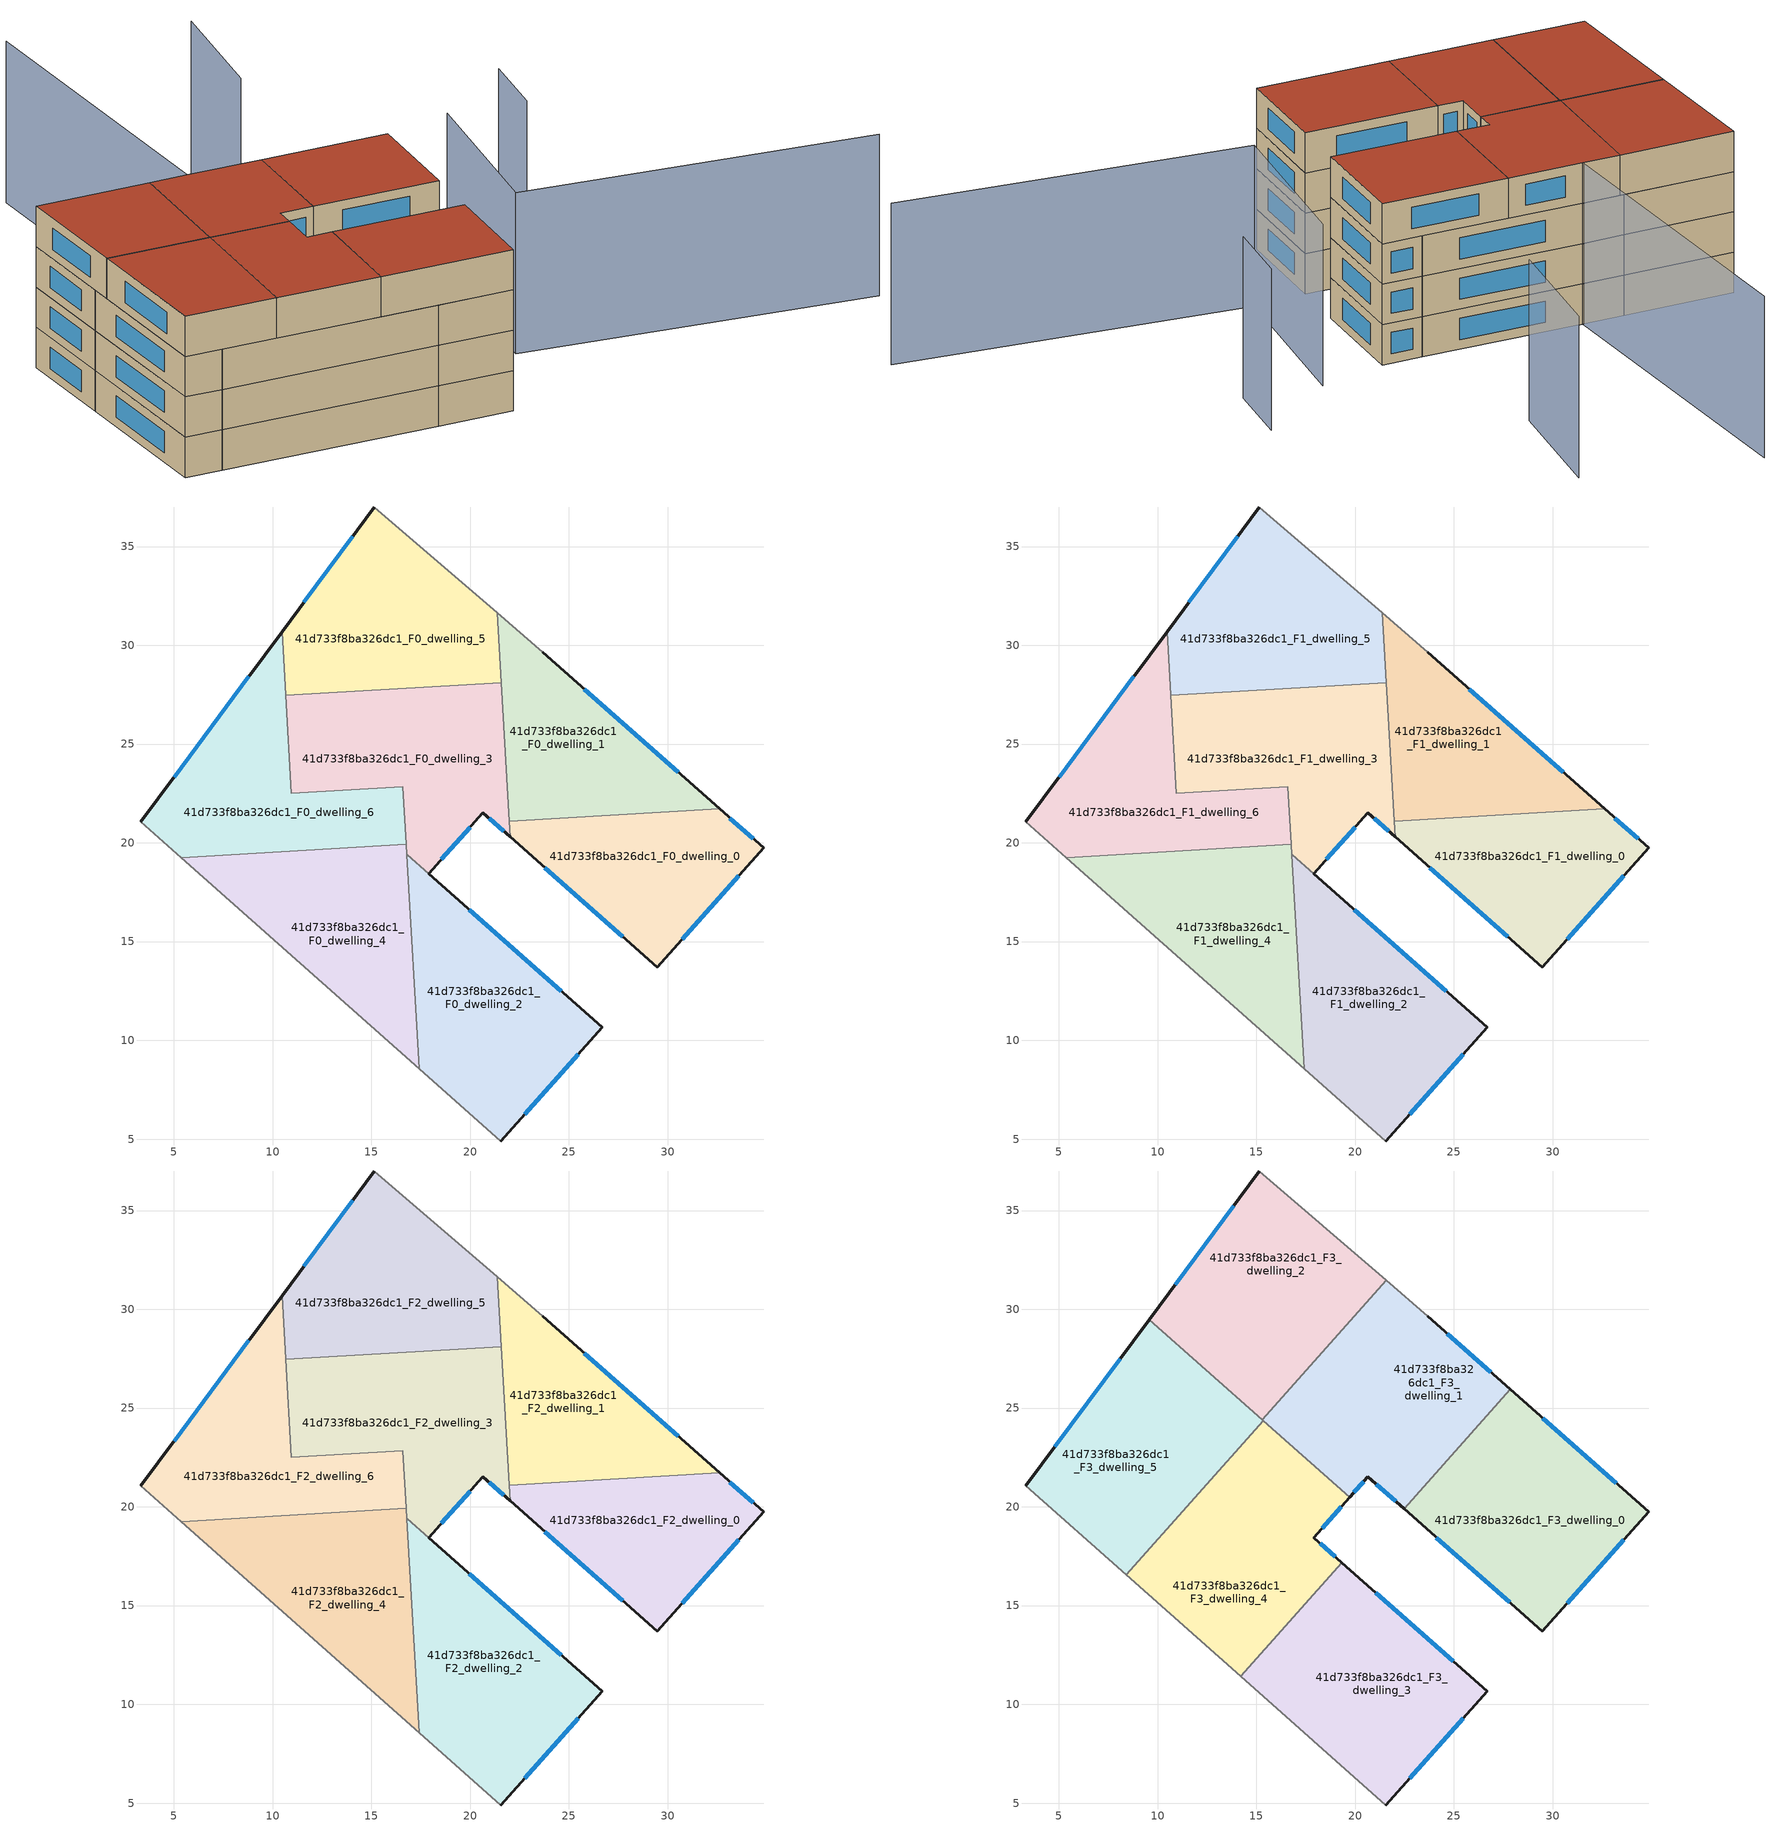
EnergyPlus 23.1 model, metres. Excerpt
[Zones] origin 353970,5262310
41d733f8ba326dc1_F0_dwelling_0
 floor ground (EU_floor_Construction): 34.86,19.74 29.48,13.7 22.03,20.3 21.98,21.09 32.63,21.71 z0
 wall outside (EU_wall_Construction): 22.03,20.3 29.48,13.7 34.86,19.74 32.63,21.71 z0:3
 wall to 41d733f8ba326dc1_F0_dwelling_1 (EU_wall_Construction): 32.63,21.71 21.98,21.09 z0:3
 wall to 41d733f8ba326dc1_F0_dwelling_3 (EU_wall_Construction): 21.98,21.09 22.03,20.3 z0:3
 window (EU_Window_Construction): 23.78,18.75 27.73,15.25 / 34.33,20.2 33.15,21.25 / 30.74,15.12 33.59,18.32 z0.7:2.3
41d733f8ba326dc1_F0_dwelling_1
 floor ground (EU_floor_Construction): 23.69,29.64 32.63,21.71 21.98,21.09 21.37,31.64 z0
 wall outside (EU_wall_Construction): 32.63,21.71 23.69,29.64 z0:3
 wall adiabatic (EU_wall_Construction): 23.69,29.64 21.37,31.64 z0:3
 wall to 41d733f8ba326dc1_F0_dwelling_5 (EU_wall_Construction): 21.37,31.64 21.57,28.11 z0:3
 wall to 41d733f8ba326dc1_F0_dwelling_3 (EU_wall_Construction): 21.57,28.11 21.98,21.09 z0:3
 window (EU_Window_Construction): 30.53,23.58 25.79,27.78 z0.7:2.3
41d733f8ba326dc1_F0_dwelling_2
 floor ground (EU_floor_Construction): 26.69,10.66 21.55,4.9 17.42,8.57 16.79,19.38 16.83,19.38 z0
 wall outside (EU_wall_Construction): 21.55,4.9 26.69,10.66 17.9,18.44 z0:3
 wall adiabatic (EU_wall_Construction): 17.42,8.57 21.55,4.9 z0:3
 wall to 41d733f8ba326dc1_F0_dwelling_3 (EU_wall_Construction): 17.9,18.44 16.83,19.38 16.79,19.38 z0:3
 wall to 41d733f8ba326dc1_F0_dwelling_4 (EU_wall_Construction): 16.8,19.38 17.42,8.57 z0:3
 window (EU_Window_Construction): 24.63,12.48 19.97,16.61 / 22.76,6.26 25.48,9.31 z0.7:2.3
41d733f8ba326dc1_F0_dwelling_3
 floor ground (EU_floor_Construction): 21.57,28.11 22.03,20.3 20.65,21.52 17.9,18.44 16.83,19.38 16.79,19.38 16.59,22.85 10.96,22.52 10.67,27.47 z0
 wall outside (EU_wall_Construction): 17.9,18.44 20.65,21.52 22.03,20.3 z0:3
 wall to 41d733f8ba326dc1_F0_dwelling_6 (EU_wall_Construction): 10.67,27.47 10.96,22.52 16.59,22.85 16.76,19.92 z0:3
 wall to 41d733f8ba326dc1_F0_dwelling_5 (EU_wall_Construction): 21.57,28.11 10.67,27.47 z0:3
 wall to 41d733f8ba326dc1_F0_dwelling_4 (EU_wall_Construction): 16.76,19.92 16.8,19.38 z0:3
 window (EU_Window_Construction): 20.97,21.23 21.7,20.58 / 18.55,19.16 20,20.79 z0.7:2.3
41d733f8ba326dc1_F0_dwelling_4
 floor ground (EU_floor_Construction): 16.76,19.92 17.42,8.57 5.37,19.25 z0
 wall to 41d733f8ba326dc1_F0_dwelling_6 (EU_wall_Construction): 16.76,19.92 5.37,19.25 z0:3
 wall adiabatic (EU_wall_Construction): 5.37,19.25 17.42,8.57 z0:3
41d733f8ba326dc1_F0_dwelling_5
 floor ground (EU_floor_Construction): 21.37,31.64 21.57,28.11 10.67,27.47 10.48,30.69 15.16,37 z0
 wall outside (EU_wall_Construction): 15.16,37 10.48,30.69 z0:3
 wall adiabatic (EU_wall_Construction): 21.37,31.64 15.16,37 z0:3
 wall to 41d733f8ba326dc1_F0_dwelling_6 (EU_wall_Construction): 10.48,30.69 10.67,27.47 z0:3
 window (EU_Window_Construction): 14.06,35.52 11.58,32.17 z0.7:2.3
41d733f8ba326dc1_F0_dwelling_6
 floor ground (EU_floor_Construction): 10.48,30.69 10.96,22.52 16.59,22.85 16.76,19.92 5.37,19.25 3.34,21.06 z0
 wall outside (EU_wall_Construction): 10.48,30.69 3.34,21.06 z0:3
 wall adiabatic (EU_wall_Construction): 3.34,21.06 5.37,19.25 z0:3
 window (EU_Window_Construction): 8.8,28.43 5.01,23.32 z0.7:2.3
41d733f8ba326dc1_F1_dwelling_0
 floor to 41d733f8ba326dc1_F0_dwelling_0 (EU_floor_Construction): 34.86,19.74 29.48,13.7 22.03,20.3 21.98,21.09 32.63,21.71 z3
 wall outside (EU_wall_Construction): 22.03,20.3 29.48,13.7 34.86,19.74 32.63,21.71 z3:6
 wall to 41d733f8ba326dc1_F1_dwelling_1 (EU_wall_Construction): 32.63,21.71 21.98,21.09 z3:6
 wall to 41d733f8ba326dc1_F1_dwelling_3 (EU_wall_Construction): 21.98,21.09 22.03,20.3 z3:6
 window (EU_Window_Construction): 23.78,18.75 27.73,15.25 / 34.33,20.2 33.15,21.25 / 30.74,15.12 33.59,18.32 z3.7:5.3
41d733f8ba326dc1_F1_dwelling_1
 floor to 41d733f8ba326dc1_F0_dwelling_1 (EU_floor_Construction): 23.69,29.64 32.63,21.71 21.98,21.09 21.37,31.64 z3
 wall outside (EU_wall_Construction): 32.63,21.71 23.69,29.64 z3:6
 wall adiabatic (EU_wall_Construction): 23.69,29.64 21.37,31.64 z3:6
 wall to 41d733f8ba326dc1_F1_dwelling_5 (EU_wall_Construction): 21.37,31.64 21.57,28.11 z3:6
 wall to 41d733f8ba326dc1_F1_dwelling_3 (EU_wall_Construction): 21.57,28.11 21.98,21.09 z3:6
 window (EU_Window_Construction): 30.53,23.58 25.79,27.78 z3.7:5.3
41d733f8ba326dc1_F1_dwelling_2
 floor to 41d733f8ba326dc1_F0_dwelling_2 (EU_floor_Construction): 26.69,10.66 21.55,4.9 17.42,8.57 16.79,19.38 16.83,19.38 z3
 wall outside (EU_wall_Construction): 21.55,4.9 26.69,10.66 17.9,18.44 z3:6
 wall adiabatic (EU_wall_Construction): 17.42,8.57 21.55,4.9 z3:6
 wall to 41d733f8ba326dc1_F1_dwelling_3 (EU_wall_Construction): 17.9,18.44 16.83,19.38 16.79,19.38 z3:6
 wall to 41d733f8ba326dc1_F1_dwelling_4 (EU_wall_Construction): 16.8,19.38 17.42,8.57 z3:6
 window (EU_Window_Construction): 24.63,12.48 19.97,16.61 / 22.76,6.26 25.48,9.31 z3.7:5.3
41d733f8ba326dc1_F1_dwelling_3
 floor to 41d733f8ba326dc1_F0_dwelling_3 (EU_floor_Construction): 21.57,28.11 22.03,20.3 20.65,21.52 17.9,18.44 16.83,19.38 16.79,19.38 16.59,22.85 10.96,22.52 10.67,27.47 z3
 wall outside (EU_wall_Construction): 17.9,18.44 20.65,21.52 22.03,20.3 z3:6
 wall to 41d733f8ba326dc1_F1_dwelling_6 (EU_wall_Construction): 10.67,27.47 10.96,22.52 16.59,22.85 16.76,19.92 z3:6
 wall to 41d733f8ba326dc1_F1_dwelling_5 (EU_wall_Construction): 21.57,28.11 10.67,27.47 z3:6
 wall to 41d733f8ba326dc1_F1_dwelling_4 (EU_wall_Construction): 16.76,19.92 16.8,19.38 z3:6
 window (EU_Window_Construction): 20.97,21.23 21.7,20.58 / 18.55,19.16 20,20.79 z3.7:5.3
41d733f8ba326dc1_F1_dwelling_4
 floor to 41d733f8ba326dc1_F0_dwelling_4 (EU_floor_Construction): 16.76,19.92 17.42,8.57 5.37,19.25 z3
 wall to 41d733f8ba326dc1_F1_dwelling_6 (EU_wall_Construction): 16.76,19.92 5.37,19.25 z3:6
 wall adiabatic (EU_wall_Construction): 5.37,19.25 17.42,8.57 z3:6
41d733f8ba326dc1_F1_dwelling_5
 floor to 41d733f8ba326dc1_F0_dwelling_5 (EU_floor_Construction): 21.37,31.64 21.57,28.11 10.67,27.47 10.48,30.69 15.16,37 z3
 wall outside (EU_wall_Construction): 15.16,37 10.48,30.69 z3:6
 wall adiabatic (EU_wall_Construction): 21.37,31.64 15.16,37 z3:6
 wall to 41d733f8ba326dc1_F1_dwelling_6 (EU_wall_Construction): 10.48,30.69 10.67,27.47 z3:6
 window (EU_Window_Construction): 14.06,35.52 11.58,32.17 z3.7:5.3
41d733f8ba326dc1_F1_dwelling_6
 floor to 41d733f8ba326dc1_F0_dwelling_6 (EU_floor_Construction): 10.48,30.69 10.96,22.52 16.59,22.85 16.76,19.92 5.37,19.25 3.34,21.06 z3
 wall outside (EU_wall_Construction): 10.48,30.69 3.34,21.06 z3:6
 wall adiabatic (EU_wall_Construction): 3.34,21.06 5.37,19.25 z3:6
 window (EU_Window_Construction): 8.8,28.43 5.01,23.32 z3.7:5.3
41d733f8ba326dc1_F2_dwelling_0
 floor to 41d733f8ba326dc1_F1_dwelling_0 (EU_floor_Construction): 34.86,19.74 29.48,13.7 22.03,20.3 21.98,21.09 32.63,21.71 z6
 wall outside (EU_wall_Construction): 22.03,20.3 29.48,13.7 34.86,19.74 32.63,21.71 z6:9
 wall to 41d733f8ba326dc1_F2_dwelling_1 (EU_wall_Construction): 32.63,21.71 21.98,21.09 z6:9
 wall to 41d733f8ba326dc1_F2_dwelling_3 (EU_wall_Construction): 21.98,21.09 22.03,20.3 z6:9
 window (EU_Window_Construction): 23.78,18.75 27.73,15.25 / 34.33,20.2 33.15,21.25 / 30.74,15.12 33.59,18.32 z6.7:8.3
41d733f8ba326dc1_F2_dwelling_1
 floor to 41d733f8ba326dc1_F1_dwelling_1 (EU_floor_Construction): 23.69,29.64 32.63,21.71 21.98,21.09 21.37,31.64 z6
 wall outside (EU_wall_Construction): 32.63,21.71 23.69,29.64 z6:9
 wall adiabatic (EU_wall_Construction): 23.69,29.64 21.37,31.64 z6:9
 wall to 41d733f8ba326dc1_F2_dwelling_5 (EU_wall_Construction): 21.37,31.64 21.57,28.11 z6:9
 wall to 41d733f8ba326dc1_F2_dwelling_3 (EU_wall_Construction): 21.57,28.11 21.98,21.09 z6:9
 window (EU_Window_Construction): 30.53,23.58 25.79,27.78 z6.7:8.3
41d733f8ba326dc1_F2_dwelling_2
 floor to 41d733f8ba326dc1_F1_dwelling_2 (EU_floor_Construction): 26.69,10.66 21.55,4.9 17.42,8.57 16.79,19.38 16.83,19.38 z6
 wall outside (EU_wall_Construction): 21.55,4.9 26.69,10.66 17.9,18.44 z6:9
 wall adiabatic (EU_wall_Construction): 17.42,8.57 21.55,4.9 z6:9
 wall to 41d733f8ba326dc1_F2_dwelling_3 (EU_wall_Construction): 17.9,18.44 16.83,19.38 16.79,19.38 z6:9
 wall to 41d733f8ba326dc1_F2_dwelling_4 (EU_wall_Construction): 16.8,19.38 17.42,8.57 z6:9
 window (EU_Window_Construction): 24.63,12.48 19.97,16.61 / 22.76,6.26 25.48,9.31 z6.7:8.3
41d733f8ba326dc1_F2_dwelling_3
 floor to 41d733f8ba326dc1_F1_dwelling_3 (EU_floor_Construction): 21.57,28.11 22.03,20.3 20.65,21.52 17.9,18.44 16.83,19.38 16.79,19.38 16.59,22.85 10.96,22.52 10.67,27.47 z6
 wall outside (EU_wall_Construction): 17.9,18.44 20.65,21.52 22.03,20.3 z6:9
 wall to 41d733f8ba326dc1_F2_dwelling_6 (EU_wall_Construction): 10.67,27.47 10.96,22.52 16.59,22.85 16.76,19.92 z6:9
 wall to 41d733f8ba326dc1_F2_dwelling_5 (EU_wall_Construction): 21.57,28.11 10.67,27.47 z6:9
 wall to 41d733f8ba326dc1_F2_dwelling_4 (EU_wall_Construction): 16.76,19.92 16.8,19.38 z6:9
 window (EU_Window_Construction): 20.97,21.23 21.7,20.58 / 18.55,19.16 20,20.79 z6.7:8.3
 ceiling adiabatic (EU_roof_Construction): 15.31,24.4 18.44,27.93 11.77,27.54 z9
41d733f8ba326dc1_F2_dwelling_4
 floor to 41d733f8ba326dc1_F1_dwelling_4 (EU_floor_Construction): 16.76,19.92 17.42,8.57 5.37,19.25 z6
 wall to 41d733f8ba326dc1_F2_dwelling_6 (EU_wall_Construction): 16.76,19.92 5.37,19.25 z6:9
 wall adiabatic (EU_wall_Construction): 5.37,19.25 17.42,8.57 z6:9
 ceiling adiabatic (EU_roof_Construction): 14.22,11.41 17.07,14.63 16.76,19.92 5.37,19.25 z9
41d733f8ba326dc1_F2_dwelling_5
 floor to 41d733f8ba326dc1_F1_dwelling_5 (EU_floor_Construction): 21.37,31.64 21.57,28.11 10.67,27.47 10.48,30.69 15.16,37 z6
 wall outside (EU_wall_Construction): 15.16,37 10.48,30.69 z6:9
 wall adiabatic (EU_wall_Construction): 21.37,31.64 15.16,37 z6:9
 wall to 41d733f8ba326dc1_F2_dwelling_6 (EU_wall_Construction): 10.48,30.69 10.67,27.47 z6:9
 window (EU_Window_Construction): 14.06,35.52 11.58,32.17 z6.7:8.3
41d733f8ba326dc1_F2_dwelling_6
 floor to 41d733f8ba326dc1_F1_dwelling_6 (EU_floor_Construction): 10.48,30.69 10.96,22.52 16.59,22.85 16.76,19.92 5.37,19.25 3.34,21.06 z6
 wall outside (EU_wall_Construction): 10.48,30.69 3.34,21.06 z6:9
 wall adiabatic (EU_wall_Construction): 3.34,21.06 5.37,19.25 z6:9
 window (EU_Window_Construction): 8.8,28.43 5.01,23.32 z6.7:8.3
41d733f8ba326dc1_F3_dwelling_0
 floor to 41d733f8ba326dc1_F2_dwelling_0 (EU_floor_Construction): 34.86,19.74 29.48,13.7 22.48,19.9 23.62,21.19 32.63,21.71 z9
 floor to 41d733f8ba326dc1_F2_dwelling_1 (EU_floor_Construction): 32.63,21.71 23.62,21.19 27.84,25.95 z9
 wall outside (EU_wall_Construction): 22.48,19.9 29.48,13.7 34.86,19.74 27.84,25.95 z9:12
 wall to 41d733f8ba326dc1_F3_dwelling_1 (EU_wall_Construction): 27.84,25.95 22.48,19.9 z9:12
 window (EU_Window_Construction): 33.21,21.2 29.49,24.49 / 30.74,15.12 33.59,18.32 / 24.12,18.44 27.83,15.16 z9.7:11.3
 roof outside (EU_roof_Construction): 29.48,13.7 34.86,19.74 27.84,25.95 22.48,19.9 z12
41d733f8ba326dc1_F3_dwelling_1
 floor to 41d733f8ba326dc1_F2_dwelling_1 (EU_floor_Construction): 23.69,29.64 27.84,25.95 23.62,21.19 21.98,21.09 21.39,31.26 21.57,31.46 z9
 floor to 41d733f8ba326dc1_F2_dwelling_0 (EU_floor_Construction): 23.62,21.19 22.48,19.9 22.03,20.3 21.98,21.09 z9
 floor to 41d733f8ba326dc1_F2_dwelling_3 (EU_floor_Construction): 21.57,28.11 22.03,20.3 20.65,21.52 19.73,20.48 15.31,24.4 18.44,27.93 z9
 floor to 41d733f8ba326dc1_F2_dwelling_5 (EU_floor_Construction): 21.39,31.26 21.57,28.11 18.44,27.93 z9
 wall outside (EU_wall_Construction): 19.73,20.48 20.65,21.52 22.48,19.9 / 27.84,25.95 23.69,29.64 z9:12
 wall to 41d733f8ba326dc1_F3_dwelling_2 (EU_wall_Construction): 21.57,31.46 15.31,24.4 z9:12
 wall adiabatic (EU_wall_Construction): 23.69,29.64 21.57,31.46 z9:12
 wall to 41d733f8ba326dc1_F3_dwelling_4 (EU_wall_Construction): 15.35,24.37 19.73,20.48 z9:12
 wall to 41d733f8ba326dc1_F3_dwelling_5 (EU_wall_Construction): 15.31,24.4 15.35,24.37 z9:12
 window (EU_Window_Construction): 19.94,20.73 20.43,21.27 / 26.87,26.82 24.66,28.77 / 21.08,21.14 22.05,20.28 z9.7:11.3
 roof outside (EU_roof_Construction): 22.48,19.9 27.84,25.95 23.69,29.64 21.57,31.46 15.31,24.4 19.73,20.48 20.65,21.52 z12
41d733f8ba326dc1_F3_dwelling_2
 floor to 41d733f8ba326dc1_F2_dwelling_5 (EU_floor_Construction): 21.37,31.64 21.39,31.26 18.44,27.93 11.77,27.54 10.61,28.57 10.48,30.69 15.16,37 z9
 floor to 41d733f8ba326dc1_F2_dwelling_1 (EU_floor_Construction): 21.57,31.46 21.39,31.26 21.37,31.64 z9
 floor adiabatic (EU_floor_Construction): 18.44,27.93 15.31,24.4 11.77,27.54 z9
 floor to 41d733f8ba326dc1_F2_dwelling_6 (EU_floor_Construction): 10.48,30.69 10.61,28.57 9.58,29.48 z9
 wall outside (EU_wall_Construction): 15.16,37 9.58,29.48 z9:12
 wall adiabatic (EU_wall_Construction): 21.57,31.46 15.16,37 z9:12
 wall to 41d733f8ba326dc1_F3_dwelling_5 (EU_wall_Construction): 9.58,29.48 15.31,24.4 z9:12
 window (EU_Window_Construction): 13.85,35.23 10.89,31.25 z9.7:11.3
 roof outside (EU_roof_Construction): 15.31,24.4 21.57,31.46 15.16,37 9.58,29.48 z12
41d733f8ba326dc1_F3_dwelling_3
 floor to 41d733f8ba326dc1_F2_dwelling_2 (EU_floor_Construction): 26.69,10.66 21.55,4.9 17.42,8.57 17.07,14.63 19.33,17.18 z9
 floor to 41d733f8ba326dc1_F2_dwelling_4 (EU_floor_Construction): 17.07,14.63 17.42,8.57 14.22,11.41 z9
 wall outside (EU_wall_Construction): 21.55,4.9 26.69,10.66 19.33,17.18 z9:12
 wall to 41d733f8ba326dc1_F3_dwelling_4 (EU_wall_Construction): 19.33,17.18 14.22,11.41 z9:12
 wall adiabatic (EU_wall_Construction): 14.22,11.41 21.55,4.9 z9:12
 window (EU_Window_Construction): 24.96,12.19 21.05,15.65 / 22.76,6.26 25.48,9.31 z9.7:11.3
 roof outside (EU_roof_Construction): 21.55,4.9 26.69,10.66 19.33,17.18 14.22,11.41 z12
41d733f8ba326dc1_F3_dwelling_4
 floor adiabatic (EU_floor_Construction): 16.76,19.92 17.07,14.63 14.22,11.41 8.42,16.55 11.11,19.59 z9
 floor to 41d733f8ba326dc1_F2_dwelling_2 (EU_floor_Construction): 19.33,17.18 17.07,14.63 16.8,19.38 16.83,19.38 z9
 floor to 41d733f8ba326dc1_F2_dwelling_6 (EU_floor_Construction): 16.59,22.85 16.76,19.92 11.11,19.59 13.86,22.69 z9
 floor to 41d733f8ba326dc1_F2_dwelling_3 (EU_floor_Construction): 16.59,22.85 13.86,22.69 15.35,24.37 19.73,20.48 17.9,18.44 16.83,19.38 16.79,19.38 z9
 wall outside (EU_wall_Construction): 19.33,17.18 17.9,18.44 19.73,20.48 z9:12
 wall to 41d733f8ba326dc1_F3_dwelling_5 (EU_wall_Construction): 15.35,24.37 8.42,16.55 z9:12
 wall adiabatic (EU_wall_Construction): 8.42,16.55 14.22,11.41 z9:12
 window (EU_Window_Construction): 18.33,18.92 19.3,20 / 18.99,17.47 18.23,18.14 z9.7:11.3
 roof outside (EU_roof_Construction): 14.22,11.41 19.33,17.18 17.9,18.44 19.73,20.48 15.35,24.37 8.42,16.55 z12
41d733f8ba326dc1_F3_dwelling_5
 floor to 41d733f8ba326dc1_F2_dwelling_3 (EU_floor_Construction): 15.35,24.37 13.86,22.69 10.96,22.52 10.67,27.47 11.77,27.54 z9
 floor to 41d733f8ba326dc1_F2_dwelling_6 (EU_floor_Construction): 10.61,28.57 10.96,22.52 13.86,22.69 11.11,19.59 5.37,19.26 3.34,21.06 9.58,29.48 z9
 floor to 41d733f8ba326dc1_F2_dwelling_5 (EU_floor_Construction): 11.77,27.54 10.67,27.47 10.61,28.57 z9
 floor adiabatic (EU_floor_Construction): 11.11,19.59 8.42,16.55 5.37,19.26 z9
 wall outside (EU_wall_Construction): 9.58,29.48 3.34,21.06 z9:12
 wall adiabatic (EU_wall_Construction): 3.34,21.06 8.42,16.55 z9:12
 window (EU_Window_Construction): 8.11,27.5 4.8,23.04 z9.7:11.3
 roof outside (EU_roof_Construction): 8.42,16.55 15.35,24.37 9.58,29.48 3.34,21.06 z12
shading: 47.76,-10.6 29.81,8.26 / 29.81,8.26 39.35,17.33 / 43.26,13.21 47.12,16.88 / 38.96,32.26 45.81,38.78 / 38.05,48.99 23.69,29.64 / 23.69,29.64 14.66,36.33 z0:12
[Building]
EU S2 Campaign: North Axis=0; Terrain=City; Solar Distribution=FullExterior
[Site:Location]
Budapest.Ferenc.Liszt.Intl.AP: Latitude=47.437; Longitude=19.256; Time Zone=1; Elevation=185
[SizingPeriod:WeatherFileDays]
AnnualSizingPeriod: Begin Month=1; Begin Day of Month=1; End Month=12; End Day of Month=31; Day of Week for Start Day=Monday; Use Weather File Daylight Saving Period=No; Use Weather File Rain and Snow Indicators=No
[MATERIAL]
EU_InternalMass_Material: Roughness=MediumRough; Thickness=0.1; Conductivity=1; Density=1800; Specific Heat=900; Thermal Absorptance=0.9; Solar Absorptance=0.7; Visible Absorptance=0.7
[MATERIAL:NOMASS] Roughness=MediumRough; Thermal Absorptance=0.9; Solar Absorptance=0.7; Visible Absorptance=0.7
Name | Thermal Resistance
EU_wall_NoMass | 0.832559
EU_roof_NoMass | 1.39638
EU_floor_NoMass | 0.872794
[WINDOWMATERIAL:SIMPLEGLAZINGSYSTEM]
EU_Window_SimpleGlazing: UFactor=2.79869; Solar Heat Gain Coefficient=0.75; Visible Transmittance=0.75
[CONSTRUCTION]
EU_wall_Construction: EU_wall_NoMass
EU_roof_Construction: EU_roof_NoMass
EU_floor_Construction: EU_floor_NoMass
EU_Window_Construction: EU_Window_SimpleGlazing
EU_InternalMass_Construction: EU_InternalMass_Material
[ZONE] Type=1; Multiplier=1; Ceiling Height=autocalculate; Floor Area=autocalculate; Part of Total Floor Area=Yes
Name | Volume
41d733f8ba326dc1_F0_dwelling_0; 41d733f8ba326dc1_F1_dwelling_0; 41d733f8ba326dc1_F2_dwelling_0 | 169.621
41d733f8ba326dc1_F3_dwelling_0 | 227.07
41d733f8ba326dc1_F0_dwelling_1; 41d733f8ba326dc1_F1_dwelling_1; 41d733f8ba326dc1_F2_dwelling_1 | 169.642
41d733f8ba326dc1_F3_dwelling_1 | 227.072
41d733f8ba326dc1_F0_dwelling_2; 41d733f8ba326dc1_F1_dwelling_2; 41d733f8ba326dc1_F2_dwelling_2 | 216.551
41d733f8ba326dc1_F3_dwelling_2 | 227.095
41d733f8ba326dc1_F0_dwelling_3; 41d733f8ba326dc1_F1_dwelling_3; 41d733f8ba326dc1_F2_dwelling_3 | 210.203
41d733f8ba326dc1_F3_dwelling_3 | 227.078
41d733f8ba326dc1_F0_dwelling_4; 41d733f8ba326dc1_F1_dwelling_4; 41d733f8ba326dc1_F2_dwelling_4 | 194.64
41d733f8ba326dc1_F3_dwelling_4 | 227.061
41d733f8ba326dc1_F0_dwelling_5; 41d733f8ba326dc1_F1_dwelling_5; 41d733f8ba326dc1_F2_dwelling_5 | 207.15
41d733f8ba326dc1_F3_dwelling_5 | 227.099
41d733f8ba326dc1_F0_dwelling_6; 41d733f8ba326dc1_F1_dwelling_6; 41d733f8ba326dc1_F2_dwelling_6 | 194.643
[INTERNALMASS] Construction=EU_InternalMass_Construction
Name | Zone or ZoneList | Surface Area
41d733f8ba326dc1_F0_dwelling_0_EU_InternalMass | 41d733f8ba326dc1_F0_dwelling_0 | 56.5382
41d733f8ba326dc1_F0_dwelling_1_EU_InternalMass | 41d733f8ba326dc1_F0_dwelling_1 | 56.5505
41d733f8ba326dc1_F0_dwelling_2_EU_InternalMass | 41d733f8ba326dc1_F0_dwelling_2 | 72.2028
41d733f8ba326dc1_F0_dwelling_3_EU_InternalMass | 41d733f8ba326dc1_F0_dwelling_3 | 70.0682
41d733f8ba326dc1_F0_dwelling_4_EU_InternalMass | 41d733f8ba326dc1_F0_dwelling_4 | 64.8783
41d733f8ba326dc1_F0_dwelling_5_EU_InternalMass | 41d733f8ba326dc1_F0_dwelling_5 | 69.0484
41d733f8ba326dc1_F0_dwelling_6_EU_InternalMass | 41d733f8ba326dc1_F0_dwelling_6 | 64.8811
41d733f8ba326dc1_F1_dwelling_0_EU_InternalMass | 41d733f8ba326dc1_F1_dwelling_0 | 56.5382
41d733f8ba326dc1_F1_dwelling_1_EU_InternalMass | 41d733f8ba326dc1_F1_dwelling_1 | 56.5505
41d733f8ba326dc1_F1_dwelling_2_EU_InternalMass | 41d733f8ba326dc1_F1_dwelling_2 | 72.2028
41d733f8ba326dc1_F1_dwelling_3_EU_InternalMass | 41d733f8ba326dc1_F1_dwelling_3 | 70.0682
41d733f8ba326dc1_F1_dwelling_4_EU_InternalMass | 41d733f8ba326dc1_F1_dwelling_4 | 64.8783
41d733f8ba326dc1_F1_dwelling_5_EU_InternalMass | 41d733f8ba326dc1_F1_dwelling_5 | 69.0484
41d733f8ba326dc1_F1_dwelling_6_EU_InternalMass | 41d733f8ba326dc1_F1_dwelling_6 | 64.8811
41d733f8ba326dc1_F2_dwelling_0_EU_InternalMass | 41d733f8ba326dc1_F2_dwelling_0 | 56.5382
41d733f8ba326dc1_F2_dwelling_1_EU_InternalMass | 41d733f8ba326dc1_F2_dwelling_1 | 56.5505
41d733f8ba326dc1_F2_dwelling_2_EU_InternalMass | 41d733f8ba326dc1_F2_dwelling_2 | 72.2028
41d733f8ba326dc1_F2_dwelling_3_EU_InternalMass | 41d733f8ba326dc1_F2_dwelling_3 | 70.0682
41d733f8ba326dc1_F2_dwelling_4_EU_InternalMass | 41d733f8ba326dc1_F2_dwelling_4 | 64.8783
41d733f8ba326dc1_F2_dwelling_5_EU_InternalMass | 41d733f8ba326dc1_F2_dwelling_5 | 69.0484
41d733f8ba326dc1_F2_dwelling_6_EU_InternalMass | 41d733f8ba326dc1_F2_dwelling_6 | 64.8811
41d733f8ba326dc1_F3_dwelling_0_EU_InternalMass | 41d733f8ba326dc1_F3_dwelling_0 | 75.6901
41d733f8ba326dc1_F3_dwelling_1_EU_InternalMass | 41d733f8ba326dc1_F3_dwelling_1 | 75.6904
41d733f8ba326dc1_F3_dwelling_2_EU_InternalMass | 41d733f8ba326dc1_F3_dwelling_2 | 75.6984
41d733f8ba326dc1_F3_dwelling_3_EU_InternalMass | 41d733f8ba326dc1_F3_dwelling_3 | 75.6925
41d733f8ba326dc1_F3_dwelling_4_EU_InternalMass | 41d733f8ba326dc1_F3_dwelling_4 | 75.6869
41d733f8ba326dc1_F3_dwelling_5_EU_InternalMass | 41d733f8ba326dc1_F3_dwelling_5 | 75.6998
[OTHEREQUIPMENT] Fuel Type=Electricity; Design Level Calculation Method=Watts/Area; Power per Zone Floor Area=1; Fraction Latent=0; Fraction Radiant=0; Fraction Lost=0; Carbon Dioxide Generation Rate=0; EndUse Subcategory=EU_Step8_InternalGains
Name | Zone or ZoneList or Space or SpaceList | Schedule
EU_Step8_InternalGain_41d733f8ba326dc1_F0_dwelling_0_f000 | 41d733f8ba326dc1_F0_dwelling_0 | EU_Step8_GainSchedule_41d733f8ba326dc1_F0_dwelling_0_f000
EU_Step8_InternalGain_41d733f8ba326dc1_F0_dwelling_1_f000 | 41d733f8ba326dc1_F0_dwelling_1 | EU_Step8_GainSchedule_41d733f8ba326dc1_F0_dwelling_1_f000
EU_Step8_InternalGain_41d733f8ba326dc1_F0_dwelling_2_f000 | 41d733f8ba326dc1_F0_dwelling_2 | EU_Step8_GainSchedule_41d733f8ba326dc1_F0_dwelling_2_f000
EU_Step8_InternalGain_41d733f8ba326dc1_F0_dwelling_3_f000 | 41d733f8ba326dc1_F0_dwelling_3 | EU_Step8_GainSchedule_41d733f8ba326dc1_F0_dwelling_3_f000
EU_Step8_InternalGain_41d733f8ba326dc1_F0_dwelling_4_f000 | 41d733f8ba326dc1_F0_dwelling_4 | EU_Step8_GainSchedule_41d733f8ba326dc1_F0_dwelling_4_f000
EU_Step8_InternalGain_41d733f8ba326dc1_F0_dwelling_5_f000 | 41d733f8ba326dc1_F0_dwelling_5 | EU_Step8_GainSchedule_41d733f8ba326dc1_F0_dwelling_5_f000
EU_Step8_InternalGain_41d733f8ba326dc1_F0_dwelling_6_f000 | 41d733f8ba326dc1_F0_dwelling_6 | EU_Step8_GainSchedule_41d733f8ba326dc1_F0_dwelling_6_f000
EU_Step8_InternalGain_41d733f8ba326dc1_F1_dwelling_0_f000 | 41d733f8ba326dc1_F1_dwelling_0 | EU_Step8_GainSchedule_41d733f8ba326dc1_F1_dwelling_0_f000
EU_Step8_InternalGain_41d733f8ba326dc1_F1_dwelling_1_f000 | 41d733f8ba326dc1_F1_dwelling_1 | EU_Step8_GainSchedule_41d733f8ba326dc1_F1_dwelling_1_f000
EU_Step8_InternalGain_41d733f8ba326dc1_F1_dwelling_2_f000 | 41d733f8ba326dc1_F1_dwelling_2 | EU_Step8_GainSchedule_41d733f8ba326dc1_F1_dwelling_2_f000
EU_Step8_InternalGain_41d733f8ba326dc1_F1_dwelling_3_f000 | 41d733f8ba326dc1_F1_dwelling_3 | EU_Step8_GainSchedule_41d733f8ba326dc1_F1_dwelling_3_f000
EU_Step8_InternalGain_41d733f8ba326dc1_F1_dwelling_4_f000 | 41d733f8ba326dc1_F1_dwelling_4 | EU_Step8_GainSchedule_41d733f8ba326dc1_F1_dwelling_4_f000
EU_Step8_InternalGain_41d733f8ba326dc1_F1_dwelling_5_f000 | 41d733f8ba326dc1_F1_dwelling_5 | EU_Step8_GainSchedule_41d733f8ba326dc1_F1_dwelling_5_f000
EU_Step8_InternalGain_41d733f8ba326dc1_F1_dwelling_6_f000 | 41d733f8ba326dc1_F1_dwelling_6 | EU_Step8_GainSchedule_41d733f8ba326dc1_F1_dwelling_6_f000
EU_Step8_InternalGain_41d733f8ba326dc1_F2_dwelling_0_f000 | 41d733f8ba326dc1_F2_dwelling_0 | EU_Step8_GainSchedule_41d733f8ba326dc1_F2_dwelling_0_f000
EU_Step8_InternalGain_41d733f8ba326dc1_F2_dwelling_1_f000 | 41d733f8ba326dc1_F2_dwelling_1 | EU_Step8_GainSchedule_41d733f8ba326dc1_F2_dwelling_1_f000
EU_Step8_InternalGain_41d733f8ba326dc1_F2_dwelling_2_f000 | 41d733f8ba326dc1_F2_dwelling_2 | EU_Step8_GainSchedule_41d733f8ba326dc1_F2_dwelling_2_f000
EU_Step8_InternalGain_41d733f8ba326dc1_F2_dwelling_3_f000 | 41d733f8ba326dc1_F2_dwelling_3 | EU_Step8_GainSchedule_41d733f8ba326dc1_F2_dwelling_3_f000
EU_Step8_InternalGain_41d733f8ba326dc1_F2_dwelling_4_f000 | 41d733f8ba326dc1_F2_dwelling_4 | EU_Step8_GainSchedule_41d733f8ba326dc1_F2_dwelling_4_f000
EU_Step8_InternalGain_41d733f8ba326dc1_F2_dwelling_5_f000 | 41d733f8ba326dc1_F2_dwelling_5 | EU_Step8_GainSchedule_41d733f8ba326dc1_F2_dwelling_5_f000
EU_Step8_InternalGain_41d733f8ba326dc1_F2_dwelling_6_f000 | 41d733f8ba326dc1_F2_dwelling_6 | EU_Step8_GainSchedule_41d733f8ba326dc1_F2_dwelling_6_f000
EU_Step8_InternalGain_41d733f8ba326dc1_F3_dwelling_0_f000 | 41d733f8ba326dc1_F3_dwelling_0 | EU_Step8_GainSchedule_41d733f8ba326dc1_F3_dwelling_0_f000
EU_Step8_InternalGain_41d733f8ba326dc1_F3_dwelling_1_f000 | 41d733f8ba326dc1_F3_dwelling_1 | EU_Step8_GainSchedule_41d733f8ba326dc1_F3_dwelling_1_f000
EU_Step8_InternalGain_41d733f8ba326dc1_F3_dwelling_2_f000 | 41d733f8ba326dc1_F3_dwelling_2 | EU_Step8_GainSchedule_41d733f8ba326dc1_F3_dwelling_2_f000
EU_Step8_InternalGain_41d733f8ba326dc1_F3_dwelling_3_f000 | 41d733f8ba326dc1_F3_dwelling_3 | EU_Step8_GainSchedule_41d733f8ba326dc1_F3_dwelling_3_f000
EU_Step8_InternalGain_41d733f8ba326dc1_F3_dwelling_4_f000 | 41d733f8ba326dc1_F3_dwelling_4 | EU_Step8_GainSchedule_41d733f8ba326dc1_F3_dwelling_4_f000
EU_Step8_InternalGain_41d733f8ba326dc1_F3_dwelling_5_f000 | 41d733f8ba326dc1_F3_dwelling_5 | EU_Step8_GainSchedule_41d733f8ba326dc1_F3_dwelling_5_f000
[ZONEVENTILATION:DESIGNFLOWRATE] Schedule=EU_AlwaysOn; Design Flow Rate Calculation Method=AirChanges/Hour; Air Changes per Hour=0.475469; Ventilation Type=Natural; Fan Pressure Rise=0; Fan Total Efficiency=1; Constant Term Coefficient=1; Temperature Term Coefficient=0; Velocity Term Coefficient=0; Velocity Squared Term Coefficient=0; Minimum Indoor Temperature=-100; Maximum Indoor Temperature=100; Delta Temperature=-100; Minimum Outdoor Temperature=-100; Maximum Outdoor Temperature=100; Maximum Wind Speed=40
Name | Zone or ZoneList or Space or SpaceList
EU_ConstantAir_41d733f8ba326dc1_F0_dwelling_0 | 41d733f8ba326dc1_F0_dwelling_0
EU_ConstantAir_41d733f8ba326dc1_F0_dwelling_1 | 41d733f8ba326dc1_F0_dwelling_1
EU_ConstantAir_41d733f8ba326dc1_F0_dwelling_2 | 41d733f8ba326dc1_F0_dwelling_2
EU_ConstantAir_41d733f8ba326dc1_F0_dwelling_3 | 41d733f8ba326dc1_F0_dwelling_3
EU_ConstantAir_41d733f8ba326dc1_F0_dwelling_4 | 41d733f8ba326dc1_F0_dwelling_4
EU_ConstantAir_41d733f8ba326dc1_F0_dwelling_5 | 41d733f8ba326dc1_F0_dwelling_5
EU_ConstantAir_41d733f8ba326dc1_F0_dwelling_6 | 41d733f8ba326dc1_F0_dwelling_6
EU_ConstantAir_41d733f8ba326dc1_F1_dwelling_0 | 41d733f8ba326dc1_F1_dwelling_0
EU_ConstantAir_41d733f8ba326dc1_F1_dwelling_1 | 41d733f8ba326dc1_F1_dwelling_1
EU_ConstantAir_41d733f8ba326dc1_F1_dwelling_2 | 41d733f8ba326dc1_F1_dwelling_2
EU_ConstantAir_41d733f8ba326dc1_F1_dwelling_3 | 41d733f8ba326dc1_F1_dwelling_3
EU_ConstantAir_41d733f8ba326dc1_F1_dwelling_4 | 41d733f8ba326dc1_F1_dwelling_4
EU_ConstantAir_41d733f8ba326dc1_F1_dwelling_5 | 41d733f8ba326dc1_F1_dwelling_5
EU_ConstantAir_41d733f8ba326dc1_F1_dwelling_6 | 41d733f8ba326dc1_F1_dwelling_6
EU_ConstantAir_41d733f8ba326dc1_F2_dwelling_0 | 41d733f8ba326dc1_F2_dwelling_0
EU_ConstantAir_41d733f8ba326dc1_F2_dwelling_1 | 41d733f8ba326dc1_F2_dwelling_1
EU_ConstantAir_41d733f8ba326dc1_F2_dwelling_2 | 41d733f8ba326dc1_F2_dwelling_2
EU_ConstantAir_41d733f8ba326dc1_F2_dwelling_3 | 41d733f8ba326dc1_F2_dwelling_3
EU_ConstantAir_41d733f8ba326dc1_F2_dwelling_4 | 41d733f8ba326dc1_F2_dwelling_4
EU_ConstantAir_41d733f8ba326dc1_F2_dwelling_5 | 41d733f8ba326dc1_F2_dwelling_5
EU_ConstantAir_41d733f8ba326dc1_F2_dwelling_6 | 41d733f8ba326dc1_F2_dwelling_6
EU_ConstantAir_41d733f8ba326dc1_F3_dwelling_0 | 41d733f8ba326dc1_F3_dwelling_0
EU_ConstantAir_41d733f8ba326dc1_F3_dwelling_1 | 41d733f8ba326dc1_F3_dwelling_1
EU_ConstantAir_41d733f8ba326dc1_F3_dwelling_2 | 41d733f8ba326dc1_F3_dwelling_2
EU_ConstantAir_41d733f8ba326dc1_F3_dwelling_3 | 41d733f8ba326dc1_F3_dwelling_3
EU_ConstantAir_41d733f8ba326dc1_F3_dwelling_4 | 41d733f8ba326dc1_F3_dwelling_4
EU_ConstantAir_41d733f8ba326dc1_F3_dwelling_5 | 41d733f8ba326dc1_F3_dwelling_5
[HVACTEMPLATE:THERMOSTAT] Constant Heating Setpoint=20; Constant Cooling Setpoint=50
EU_HeatOnly_41d733f8ba326dc1_F0_dwelling_0; EU_HeatOnly_41d733f8ba326dc1_F0_dwelling_1; EU_HeatOnly_41d733f8ba326dc1_F0_dwelling_2; EU_HeatOnly_41d733f8ba326dc1_F0_dwelling_3; EU_HeatOnly_41d733f8ba326dc1_F0_dwelling_4; EU_HeatOnly_41d733f8ba326dc1_F0_dwelling_5; EU_HeatOnly_41d733f8ba326dc1_F0_dwelling_6; EU_HeatOnly_41d733f8ba326dc1_F1_dwelling_0; EU_HeatOnly_41d733f8ba326dc1_F1_dwelling_1; EU_HeatOnly_41d733f8ba326dc1_F1_dwelling_2; EU_HeatOnly_41d733f8ba326dc1_F1_dwelling_3; EU_HeatOnly_41d733f8ba326dc1_F1_dwelling_4; EU_HeatOnly_41d733f8ba326dc1_F1_dwelling_5; EU_HeatOnly_41d733f8ba326dc1_F1_dwelling_6; EU_HeatOnly_41d733f8ba326dc1_F2_dwelling_0; EU_HeatOnly_41d733f8ba326dc1_F2_dwelling_1; EU_HeatOnly_41d733f8ba326dc1_F2_dwelling_2; EU_HeatOnly_41d733f8ba326dc1_F2_dwelling_3; EU_HeatOnly_41d733f8ba326dc1_F2_dwelling_4; EU_HeatOnly_41d733f8ba326dc1_F2_dwelling_5; EU_HeatOnly_41d733f8ba326dc1_F2_dwelling_6; EU_HeatOnly_41d733f8ba326dc1_F3_dwelling_0; EU_HeatOnly_41d733f8ba326dc1_F3_dwelling_1; EU_HeatOnly_41d733f8ba326dc1_F3_dwelling_2; EU_HeatOnly_41d733f8ba326dc1_F3_dwelling_3; EU_HeatOnly_41d733f8ba326dc1_F3_dwelling_4; EU_HeatOnly_41d733f8ba326dc1_F3_dwelling_5
[HVACTEMPLATE:ZONE:IDEALLOADSAIRSYSTEM] System Availability Schedule=EU_AlwaysOn; Maximum Heating Supply Air Temperature=50; Minimum Cooling Supply Air Temperature=13; Maximum Heating Supply Air Humidity Ratio=0.0156; Minimum Cooling Supply Air Humidity Ratio=0.0077; Heating Limit=NoLimit; Cooling Limit=NoLimit; Heating Availability Schedule=EU_AlwaysOn; Cooling Availability Schedule=EU_CoolingOff; Dehumidification Control Type=ConstantSensibleHeatRatio; Cooling Sensible Heat Ratio=0.7; Dehumidification Setpoint=60; Humidification Control Type=None; Humidification Setpoint=30; Outdoor Air Method=None; Outdoor Air Flow Rate per Person=0.00944; Outdoor Air Flow Rate per Zone Floor Area=0; Outdoor Air Flow Rate per Zone=0; Demand Controlled Ventilation Type=None; Outdoor Air Economizer Type=NoEconomizer; Heat Recovery Type=None; Sensible Heat Recovery Effectiveness=0.7; Latent Heat Recovery Effectiveness=0.65
Name | Template Thermostat
41d733f8ba326dc1_F0_dwelling_0 | EU_HeatOnly_41d733f8ba326dc1_F0_dwelling_0
41d733f8ba326dc1_F0_dwelling_1 | EU_HeatOnly_41d733f8ba326dc1_F0_dwelling_1
41d733f8ba326dc1_F0_dwelling_2 | EU_HeatOnly_41d733f8ba326dc1_F0_dwelling_2
41d733f8ba326dc1_F0_dwelling_3 | EU_HeatOnly_41d733f8ba326dc1_F0_dwelling_3
41d733f8ba326dc1_F0_dwelling_4 | EU_HeatOnly_41d733f8ba326dc1_F0_dwelling_4
41d733f8ba326dc1_F0_dwelling_5 | EU_HeatOnly_41d733f8ba326dc1_F0_dwelling_5
41d733f8ba326dc1_F0_dwelling_6 | EU_HeatOnly_41d733f8ba326dc1_F0_dwelling_6
41d733f8ba326dc1_F1_dwelling_0 | EU_HeatOnly_41d733f8ba326dc1_F1_dwelling_0
41d733f8ba326dc1_F1_dwelling_1 | EU_HeatOnly_41d733f8ba326dc1_F1_dwelling_1
41d733f8ba326dc1_F1_dwelling_2 | EU_HeatOnly_41d733f8ba326dc1_F1_dwelling_2
41d733f8ba326dc1_F1_dwelling_3 | EU_HeatOnly_41d733f8ba326dc1_F1_dwelling_3
41d733f8ba326dc1_F1_dwelling_4 | EU_HeatOnly_41d733f8ba326dc1_F1_dwelling_4
41d733f8ba326dc1_F1_dwelling_5 | EU_HeatOnly_41d733f8ba326dc1_F1_dwelling_5
41d733f8ba326dc1_F1_dwelling_6 | EU_HeatOnly_41d733f8ba326dc1_F1_dwelling_6
41d733f8ba326dc1_F2_dwelling_0 | EU_HeatOnly_41d733f8ba326dc1_F2_dwelling_0
41d733f8ba326dc1_F2_dwelling_1 | EU_HeatOnly_41d733f8ba326dc1_F2_dwelling_1
41d733f8ba326dc1_F2_dwelling_2 | EU_HeatOnly_41d733f8ba326dc1_F2_dwelling_2
41d733f8ba326dc1_F2_dwelling_3 | EU_HeatOnly_41d733f8ba326dc1_F2_dwelling_3
41d733f8ba326dc1_F2_dwelling_4 | EU_HeatOnly_41d733f8ba326dc1_F2_dwelling_4
41d733f8ba326dc1_F2_dwelling_5 | EU_HeatOnly_41d733f8ba326dc1_F2_dwelling_5
41d733f8ba326dc1_F2_dwelling_6 | EU_HeatOnly_41d733f8ba326dc1_F2_dwelling_6
41d733f8ba326dc1_F3_dwelling_0 | EU_HeatOnly_41d733f8ba326dc1_F3_dwelling_0
41d733f8ba326dc1_F3_dwelling_1 | EU_HeatOnly_41d733f8ba326dc1_F3_dwelling_1
41d733f8ba326dc1_F3_dwelling_2 | EU_HeatOnly_41d733f8ba326dc1_F3_dwelling_2
41d733f8ba326dc1_F3_dwelling_3 | EU_HeatOnly_41d733f8ba326dc1_F3_dwelling_3
41d733f8ba326dc1_F3_dwelling_4 | EU_HeatOnly_41d733f8ba326dc1_F3_dwelling_4
41d733f8ba326dc1_F3_dwelling_5 | EU_HeatOnly_41d733f8ba326dc1_F3_dwelling_5
[SIZING:ZONE] Zone Cooling Design Supply Air Temperature Input Method=SupplyAirTemperature; Zone Cooling Design Supply Air Temperature=13; Zone Heating Design Supply Air Temperature Input Method=SupplyAirTemperature; Zone Heating Design Supply Air Temperature=50; Zone Cooling Design Supply Air Humidity Ratio=0.008; Zone Heating Design Supply Air Humidity Ratio=0.008; Cooling Design Air Flow Method=DesignDay; Cooling Design Air Flow Rate=0; Cooling Minimum Air Flow per Zone Floor Area=0.000762; Cooling Minimum Air Flow=0; Cooling Minimum Air Flow Fraction=0.2; Heating Design Air Flow Method=DesignDay; Heating Design Air Flow Rate=0; Heating Maximum Air Flow per Zone Floor Area=0.002032; Heating Maximum Air Flow=0.141576; Heating Maximum Air Flow Fraction=0.3; Account for Dedicated Outdoor Air System=No; Dedicated Outdoor Air System Control Strategy=NeutralSupplyAir; Dedicated Outdoor Air Low Setpoint Temperature for Design=autosize; Dedicated Outdoor Air High Setpoint Temperature for Design=autosize; Zone Load Sizing Method=Sensible Load Only No Latent Load; Zone Latent Cooling Design Supply Air Humidity Ratio Input Method=HumidityRatioDifference; Zone Cooling Design Supply Air Humidity Ratio Difference=0.005; Zone Latent Heating Design Supply Air Humidity Ratio Input Method=HumidityRatioDifference; Zone Humidification Design Supply Air Humidity Ratio Difference=0.005
41d733f8ba326dc1_F0_dwelling_0; 41d733f8ba326dc1_F0_dwelling_1; 41d733f8ba326dc1_F0_dwelling_2; 41d733f8ba326dc1_F0_dwelling_3; 41d733f8ba326dc1_F0_dwelling_4; 41d733f8ba326dc1_F0_dwelling_5; 41d733f8ba326dc1_F0_dwelling_6; 41d733f8ba326dc1_F1_dwelling_0; 41d733f8ba326dc1_F1_dwelling_1; 41d733f8ba326dc1_F1_dwelling_2; 41d733f8ba326dc1_F1_dwelling_3; 41d733f8ba326dc1_F1_dwelling_4; 41d733f8ba326dc1_F1_dwelling_5; 41d733f8ba326dc1_F1_dwelling_6; 41d733f8ba326dc1_F2_dwelling_0; 41d733f8ba326dc1_F2_dwelling_1; 41d733f8ba326dc1_F2_dwelling_2; 41d733f8ba326dc1_F2_dwelling_3; 41d733f8ba326dc1_F2_dwelling_4; 41d733f8ba326dc1_F2_dwelling_5; 41d733f8ba326dc1_F2_dwelling_6; 41d733f8ba326dc1_F3_dwelling_0; 41d733f8ba326dc1_F3_dwelling_1; 41d733f8ba326dc1_F3_dwelling_2; 41d733f8ba326dc1_F3_dwelling_3; 41d733f8ba326dc1_F3_dwelling_4; 41d733f8ba326dc1_F3_dwelling_5
[SCHEDULE:CONSTANT]
Name | Hourly Value
EU_AlwaysOn | 1
EU_CoolingOff | 0
[SCHEDULE:FILE] Column Number=1; Rows to Skip at Top=0; Number of Hours of Data=8760; Column Separator=Comma; Interpolate to Timestep=No; Minutes per Item=60; Adjust Schedule for Daylight Savings=Yes
Name | File
EU_Step8_GainSchedule_41d733f8ba326dc1_F0_dwelling_0_f000 | ../../schedules/41d733f8ba326dc1/41d733f8ba326dc1_F0_dwelling_0_f000_gain.csv
EU_Step8_GainSchedule_41d733f8ba326dc1_F0_dwelling_1_f000 | ../../schedules/41d733f8ba326dc1/41d733f8ba326dc1_F0_dwelling_1_f000_gain.csv
EU_Step8_GainSchedule_41d733f8ba326dc1_F0_dwelling_2_f000 | ../../schedules/41d733f8ba326dc1/41d733f8ba326dc1_F0_dwelling_2_f000_gain.csv
EU_Step8_GainSchedule_41d733f8ba326dc1_F0_dwelling_3_f000 | ../../schedules/41d733f8ba326dc1/41d733f8ba326dc1_F0_dwelling_3_f000_gain.csv
EU_Step8_GainSchedule_41d733f8ba326dc1_F0_dwelling_4_f000 | ../../schedules/41d733f8ba326dc1/41d733f8ba326dc1_F0_dwelling_4_f000_gain.csv
EU_Step8_GainSchedule_41d733f8ba326dc1_F0_dwelling_5_f000 | ../../schedules/41d733f8ba326dc1/41d733f8ba326dc1_F0_dwelling_5_f000_gain.csv
EU_Step8_GainSchedule_41d733f8ba326dc1_F0_dwelling_6_f000 | ../../schedules/41d733f8ba326dc1/41d733f8ba326dc1_F0_dwelling_6_f000_gain.csv
EU_Step8_GainSchedule_41d733f8ba326dc1_F1_dwelling_0_f000 | ../../schedules/41d733f8ba326dc1/41d733f8ba326dc1_F1_dwelling_0_f000_gain.csv
EU_Step8_GainSchedule_41d733f8ba326dc1_F1_dwelling_1_f000 | ../../schedules/41d733f8ba326dc1/41d733f8ba326dc1_F1_dwelling_1_f000_gain.csv
EU_Step8_GainSchedule_41d733f8ba326dc1_F1_dwelling_2_f000 | ../../schedules/41d733f8ba326dc1/41d733f8ba326dc1_F1_dwelling_2_f000_gain.csv
EU_Step8_GainSchedule_41d733f8ba326dc1_F1_dwelling_3_f000 | ../../schedules/41d733f8ba326dc1/41d733f8ba326dc1_F1_dwelling_3_f000_gain.csv
EU_Step8_GainSchedule_41d733f8ba326dc1_F1_dwelling_4_f000 | ../../schedules/41d733f8ba326dc1/41d733f8ba326dc1_F1_dwelling_4_f000_gain.csv
EU_Step8_GainSchedule_41d733f8ba326dc1_F1_dwelling_5_f000 | ../../schedules/41d733f8ba326dc1/41d733f8ba326dc1_F1_dwelling_5_f000_gain.csv
EU_Step8_GainSchedule_41d733f8ba326dc1_F1_dwelling_6_f000 | ../../schedules/41d733f8ba326dc1/41d733f8ba326dc1_F1_dwelling_6_f000_gain.csv
EU_Step8_GainSchedule_41d733f8ba326dc1_F2_dwelling_0_f000 | ../../schedules/41d733f8ba326dc1/41d733f8ba326dc1_F2_dwelling_0_f000_gain.csv
EU_Step8_GainSchedule_41d733f8ba326dc1_F2_dwelling_1_f000 | ../../schedules/41d733f8ba326dc1/41d733f8ba326dc1_F2_dwelling_1_f000_gain.csv
EU_Step8_GainSchedule_41d733f8ba326dc1_F2_dwelling_2_f000 | ../../schedules/41d733f8ba326dc1/41d733f8ba326dc1_F2_dwelling_2_f000_gain.csv
EU_Step8_GainSchedule_41d733f8ba326dc1_F2_dwelling_3_f000 | ../../schedules/41d733f8ba326dc1/41d733f8ba326dc1_F2_dwelling_3_f000_gain.csv
EU_Step8_GainSchedule_41d733f8ba326dc1_F2_dwelling_4_f000 | ../../schedules/41d733f8ba326dc1/41d733f8ba326dc1_F2_dwelling_4_f000_gain.csv
EU_Step8_GainSchedule_41d733f8ba326dc1_F2_dwelling_5_f000 | ../../schedules/41d733f8ba326dc1/41d733f8ba326dc1_F2_dwelling_5_f000_gain.csv
EU_Step8_GainSchedule_41d733f8ba326dc1_F2_dwelling_6_f000 | ../../schedules/41d733f8ba326dc1/41d733f8ba326dc1_F2_dwelling_6_f000_gain.csv
EU_Step8_GainSchedule_41d733f8ba326dc1_F3_dwelling_0_f000 | ../../schedules/41d733f8ba326dc1/41d733f8ba326dc1_F3_dwelling_0_f000_gain.csv
EU_Step8_GainSchedule_41d733f8ba326dc1_F3_dwelling_1_f000 | ../../schedules/41d733f8ba326dc1/41d733f8ba326dc1_F3_dwelling_1_f000_gain.csv
EU_Step8_GainSchedule_41d733f8ba326dc1_F3_dwelling_2_f000 | ../../schedules/41d733f8ba326dc1/41d733f8ba326dc1_F3_dwelling_2_f000_gain.csv
EU_Step8_GainSchedule_41d733f8ba326dc1_F3_dwelling_3_f000 | ../../schedules/41d733f8ba326dc1/41d733f8ba326dc1_F3_dwelling_3_f000_gain.csv
EU_Step8_GainSchedule_41d733f8ba326dc1_F3_dwelling_4_f000 | ../../schedules/41d733f8ba326dc1/41d733f8ba326dc1_F3_dwelling_4_f000_gain.csv
EU_Step8_GainSchedule_41d733f8ba326dc1_F3_dwelling_5_f000 | ../../schedules/41d733f8ba326dc1/41d733f8ba326dc1_F3_dwelling_5_f000_gain.csv
